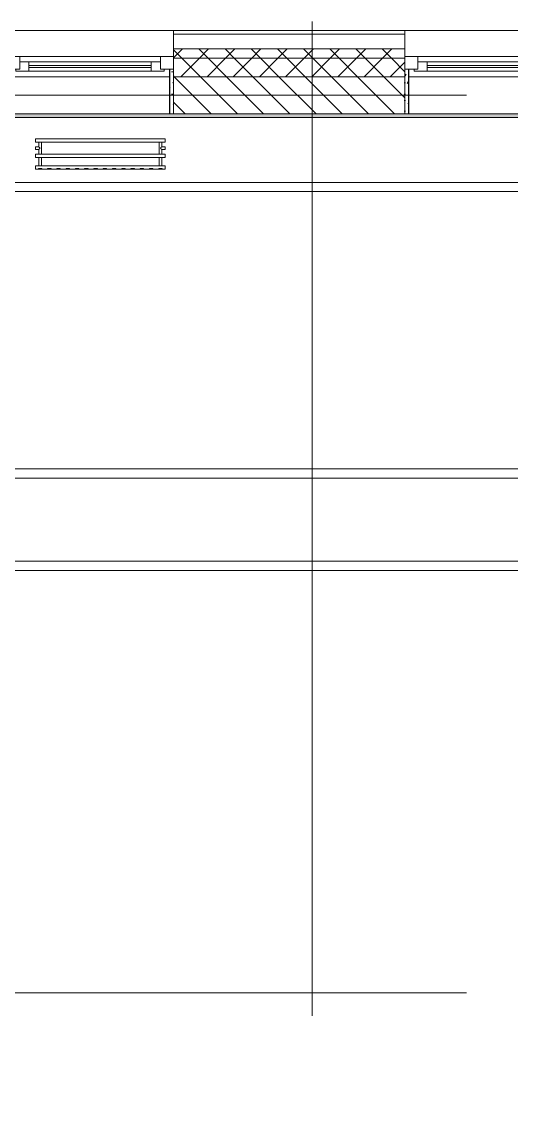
# Model space of a CAD drawing. Header units: millimetres. Extents: x -6228 to 201956, y -8553 to 30426.
# Drawn here: x 152042 to 154687, y 21568 to 27398 of the extents above; entities that cross this region are included whole.
import ezdxf

# ---------------------------------------------------------------- set-up
doc = ezdxf.new("R2010")
doc.units = ezdxf.units.MM
doc.linetypes.add('Осевая', pattern=[15875, 3175, -2381.25, 7937.5, -2381.25])
doc.layers.add('A-FLOR-3', color=7, linetype='Continuous', lineweight=9, true_color=0xaaaaaa)
doc.layers.add('I-WALL-7', color=9, linetype='Continuous', lineweight=9, true_color=0x808080)
for name, color, linetype, lineweight in [('A-GLAZ-2', 7, 'Continuous', 9), ('A-WALL-1', 7, 'Continuous', 9), ('A-WALL-4', 7, 'Continuous', 13), ('I-WALL-5', 7, 'Continuous', 9), ('M-EQPM-1', 7, 'Continuous', 9), ('Оси', 7, 'Continuous', 9), ('Оси-2', 7, 'Осевая', 9)]:
    doc.layers.add(name, color=color, linetype=linetype, lineweight=lineweight)
pattern_1 = [(45, (96951.9, 0), (-70.71068, 70.71068), []), (135, (96951.9, 0), (-70.71068, -70.71068), [])]
pattern_2 = [(0, (96951.896, 0), (121.92, 30.48), [10.058, -81.382, 10.058, -81.382, -487.68]), (0, (96951.896, 0), (121.92, 30.48), [-182.88, 10.058, -172.822, 10.058, -81.382, -213.36]), (0, (96951.896, 0), (121.92, 30.48), [-457.2, 10.058, -50.902, 10.058, -142.342]), (120, (96997.616, 15.24), (-87.356454, 90.345817), [10.058, -81.382, 10.058, -81.382, -487.68]), (120, (96997.616, 15.24), (-87.356454, 90.345817), [-182.88, 10.058, -172.822, 10.058, -81.382, -213.36]), (120, (96997.616, 15.24), (-87.356454, 90.345817), [-457.2, 10.058, -50.902, 10.058, -142.342]), (240, (97012.856, 76.2), (-34.563546, -120.825817), [10.058, -81.382, 10.058, -81.382, -487.68]), (240, (97012.856, 76.2), (-34.563546, -120.825817), [-182.88, 10.058, -172.822, 10.058, -81.382, -213.36]), (240, (97012.856, 76.2), (-34.563546, -120.825817), [-457.2, 10.058, -50.902, 10.058, -142.342])]

# ---------------------------------------------------------------- blocks, each defined once
blk = doc.blocks.new('120_Окно_СКБ_2Ст - 120_Окно_СКБ_2Ст 2700х2500 _мал створка справа_ 2-23206922-План зашивки приборов отопления в осях 1 этажа 12-23')
at = {"layer": 'A-GLAZ-2'}
for p, q in [((-1350, -75), (-1350, -5)), ((-1350, -5), (-1280, -5)), ((1350, -5), (-1350, -5)), ((-1280, -5), (-1280, -75)), ((450, -35), (-1280, -35)), ((-1280, -35), (-1280, -75)), ((-1230, -85), (-1230, -35)), ((-1230, -55), (400, -55)), ((400, -85), (400, -35)), ((450, -75), (450, -5)), ((450, -5), (520, -5)), ((450, -75), (450, -35)), ((520, -5), (520, -75)), ((1280, -35), (520, -35)), ((520, -35), (520, -75)), ((570, -85), (570, -35)), ((570, -55), (1230, -55)), ((1230, -85), (1230, -35)), ((1280, -75), (1280, -5)), ((1280, -5), (1350, -5)), ((1280, -75), (1280, -35)), ((1350, -5), (1350, -75)), ((-1280, -75), (-1350, -75)), ((-1330, -75), (-1300, -75)), ((-1280, -75), (-1300, -75)), ((-1300, -75), (-1300, -85)), ((-1300, -85), (470, -85)), ((470, -85), (-1300, -85)), ((400, -65), (-1230, -65)), ((520, -75), (450, -75)), ((470, -75), (450, -75)), ((470, -75), (500, -75)), ((470, -85), (470, -75)), ((520, -75), (500, -75)), ((500, -75), (500, -85)), ((500, -85), (1300, -85)), ((1300, -85), (500, -85)), ((1230, -65), (570, -65)), ((1350, -75), (1280, -75)), ((1300, -75), (1280, -75)), ((1300, -75), (1330, -75)), ((1300, -85), (1300, -75))]:
    blk.add_line(p, q, dxfattribs=at)
blk = doc.blocks.new('120_Окно_СКБ_1Ст - 120_Окно_СКБ_1Ст 900х2500_h_-19906774-План зашивки приборов отопления в осях 1 этажа 12-23')
at = {"layer": 'A-GLAZ-2'}
for p, q in [((-450, -75), (-450, -5)), ((-450, -5), (-380, -5)), ((450, -5), (-450, -5)), ((-380, -5), (-380, -75)), ((380, -35), (-380, -35)), ((-380, -35), (-380, -75)), ((-330, -85), (-330, -35)), ((-330, -55), (330, -55)), ((330, -85), (330, -35)), ((380, -75), (380, -5)), ((380, -5), (450, -5)), ((380, -75), (380, -35)), ((450, -5), (450, -75)), ((-380, -75), (-450, -75)), ((-430, -75), (-400, -75)), ((-380, -75), (-400, -75)), ((-400, -75), (-400, -85)), ((-400, -85), (400, -85)), ((400, -85), (-400, -85)), ((330, -65), (-330, -65)), ((450, -75), (380, -75)), ((400, -75), (380, -75)), ((400, -75), (430, -75)), ((400, -85), (400, -75))]:
    blk.add_line(p, q, dxfattribs=at)
blk = doc.blocks.new('radiator_prado_classic_z_tip_30_po exemplyaru - Classic Z Тип 30-500-30677900-План зашивки приборов отопления в осях 1 этажа 12-23')
at = {"layer": 'M-EQPM-1'}
for p, q in [((0, 228), (0, 210)), ((700, 228), (0, 228)), ((0, 210), (0, 228)), ((0, 228), (12.5, 228)), ((0, 210), (700, 210)), ((17.5, 210), (0, 210)), ((12.5, 228), (37.5, 228)), ((37.5, 228), (12.5, 228)), ((12.5, 228), (37.5, 228)), ((12.5, 228), (17.5, 223)), ((12.5, 228), (17.5, 223)), ((32.5, 223), (17.5, 223)), ((17.5, 223), (32.5, 223)), ((17.5, 210), (17.5, 164)), ((17.5, 210), (17.5, 164)), ((26.9, 210), (17.5, 210)), ((17.5, 210), (32.5, 210)), ((32.5, 210), (17.5, 210)), ((17.5, 210), (17.8, 210)), ((17.8, 210), (18.5, 210)), ((18.5, 210), (19.7, 210)), ((31.5, 210), (18.5, 210)), ((19.7, 210), (21.3, 210)), ((21.3, 210), (23.1, 210)), ((23.1, 210), (25, 210)), ((25, 210), (26.9, 210)), ((28.7, 210), (26.9, 210)), ((26.9, 210), (28.7, 210)), ((32.2, 210), (28.7, 210)), ((28.7, 210), (30.3, 210)), ((30.3, 210), (31.5, 210)), ((31.5, 210), (32.2, 210)), ((32.5, 210), (32.2, 210)), ((32.2, 210), (32.5, 210)), ((32.5, 223), (37.5, 228)), ((37.5, 228), (32.5, 223)), ((32.5, 164), (32.5, 210)), ((32.5, 164), (32.5, 210)), ((667.5, 210), (32.5, 210)), ((37.5, 228), (62.5, 228)), ((62.5, 228), (87.5, 228)), ((87.5, 228), (62.5, 228)), ((62.5, 228), (87.5, 228)), ((62.5, 228), (67.5, 223)), ((62.5, 228), (67.5, 223)), ((82.5, 223), (67.5, 223)), ((67.5, 223), (82.5, 223)), ((82.5, 223), (87.5, 228)), ((87.5, 228), (82.5, 223)), ((87.5, 228), (112.5, 228)), ((112.5, 228), (137.5, 228)), ((137.5, 228), (112.5, 228)), ((112.5, 228), (137.5, 228)), ((112.5, 228), (117.5, 223)), ((112.5, 228), (117.5, 223)), ((132.5, 223), (117.5, 223)), ((117.5, 223), (132.5, 223)), ((132.5, 223), (137.5, 228)), ((137.5, 228), (132.5, 223)), ((137.5, 228), (162.5, 228)), ((162.5, 228), (187.5, 228)), ((187.5, 228), (162.5, 228)), ((162.5, 228), (187.5, 228)), ((162.5, 228), (167.5, 223)), ((162.5, 228), (167.5, 223)), ((182.5, 223), (167.5, 223)), ((167.5, 223), (182.5, 223)), ((182.5, 223), (187.5, 228)), ((187.5, 228), (182.5, 223)), ((187.5, 228), (212.5, 228)), ((212.5, 228), (237.5, 228)), ((237.5, 228), (212.5, 228)), ((212.5, 228), (237.5, 228)), ((212.5, 228), (217.5, 223)), ((212.5, 228), (217.5, 223)), ((232.5, 223), (217.5, 223)), ((217.5, 223), (232.5, 223)), ((232.5, 223), (237.5, 228)), ((237.5, 228), (232.5, 223)), ((237.5, 228), (262.5, 228)), ((262.5, 228), (287.5, 228)), ((287.5, 228), (262.5, 228)), ((262.5, 228), (287.5, 228)), ((262.5, 228), (267.5, 223)), ((262.5, 228), (267.5, 223)), ((282.5, 223), (267.5, 223)), ((267.5, 223), (282.5, 223)), ((282.5, 223), (287.5, 228)), ((287.5, 228), (282.5, 223)), ((287.5, 228), (312.5, 228)), ((312.5, 228), (337.5, 228)), ((337.5, 228), (312.5, 228)), ((312.5, 228), (337.5, 228)), ((312.5, 228), (317.5, 223)), ((312.5, 228), (317.5, 223)), ((332.5, 223), (317.5, 223)), ((317.5, 223), (332.5, 223)), ((332.5, 223), (337.5, 228)), ((337.5, 228), (332.5, 223)), ((337.5, 228), (362.5, 228)), ((362.5, 228), (387.5, 228)), ((387.5, 228), (362.5, 228)), ((362.5, 228), (387.5, 228)), ((362.5, 228), (367.5, 223)), ((362.5, 228), (367.5, 223)), ((382.5, 223), (367.5, 223)), ((367.5, 223), (382.5, 223)), ((382.5, 223), (387.5, 228)), ((387.5, 228), (382.5, 223)), ((387.5, 228), (412.5, 228)), ((412.5, 228), (437.5, 228)), ((437.5, 228), (412.5, 228)), ((412.5, 228), (437.5, 228)), ((412.5, 228), (417.5, 223)), ((412.5, 228), (417.5, 223)), ((432.5, 223), (417.5, 223)), ((417.5, 223), (432.5, 223)), ((432.5, 223), (437.5, 228)), ((437.5, 228), (432.5, 223)), ((437.5, 228), (462.5, 228)), ((462.5, 228), (487.5, 228)), ((487.5, 228), (462.5, 228)), ((462.5, 228), (487.5, 228)), ((462.5, 228), (467.5, 223)), ((462.5, 228), (467.5, 223)), ((482.5, 223), (467.5, 223)), ((467.5, 223), (482.5, 223)), ((482.5, 223), (487.5, 228)), ((487.5, 228), (482.5, 223)), ((487.5, 228), (512.5, 228)), ((512.5, 228), (537.5, 228)), ((537.5, 228), (512.5, 228)), ((512.5, 228), (537.5, 228)), ((512.5, 228), (517.5, 223)), ((512.5, 228), (517.5, 223)), ((532.5, 223), (517.5, 223)), ((517.5, 223), (532.5, 223)), ((532.5, 223), (537.5, 228)), ((537.5, 228), (532.5, 223)), ((537.5, 228), (562.5, 228)), ((562.5, 228), (587.5, 228)), ((587.5, 228), (562.5, 228)), ((562.5, 228), (587.5, 228)), ((562.5, 228), (567.5, 223)), ((562.5, 228), (567.5, 223)), ((582.5, 223), (567.5, 223)), ((567.5, 223), (582.5, 223)), ((582.5, 223), (587.5, 228)), ((587.5, 228), (582.5, 223)), ((587.5, 228), (612.5, 228)), ((612.5, 228), (637.5, 228)), ((637.5, 228), (612.5, 228)), ((612.5, 228), (637.5, 228)), ((612.5, 228), (617.5, 223)), ((617.5, 223), (612.5, 228)), ((632.5, 223), (617.5, 223)), ((617.5, 223), (632.5, 223)), ((632.5, 223), (637.5, 228)), ((637.5, 228), (632.5, 223)), ((637.5, 228), (662.5, 228)), ((662.5, 228), (687.5, 228)), ((687.5, 228), (662.5, 228)), ((662.5, 228), (687.5, 228)), ((662.5, 228), (667.5, 223)), ((662.5, 228), (667.5, 223)), ((682.5, 223), (667.5, 223)), ((667.5, 223), (682.5, 223)), ((667.5, 210), (667.5, 164)), ((667.5, 210), (667.5, 164)), ((682.5, 210), (667.5, 210)), ((667.5, 210), (668.5, 210)), ((668.5, 210), (667.5, 210)), ((667.5, 210), (682.5, 210)), ((668.5, 210), (675, 210)), ((682.5, 210), (668.5, 210)), ((681.5, 210), (668.5, 210)), ((675, 210), (682.5, 210)), ((682.5, 223), (687.5, 228)), ((687.5, 228), (682.5, 223)), ((682.5, 164), (682.5, 210)), ((682.5, 164), (682.5, 210)), ((700, 210), (682.5, 210)), ((687.5, 228), (700, 228)), ((700, 210), (700, 228)), ((700, 228), (700, 210)), ((700, 164), (0, 164)), ((0, 164), (0, 146)), ((0, 146), (0, 164)), ((0, 164), (17.5, 164)), ((0, 146), (700, 146)), ((17.5, 146), (0, 146)), ((17.5, 121.5), (0, 121.5)), ((17.5, 121.5), (0, 121.5)), ((0, 121.5), (0, 121.2)), ((0, 106.5), (0, 121.5)), ((0, 121.2), (0, 120.5)), ((0, 121.2), (0, 120.5)), ((0, 120.5), (0, 121.2)), ((0, 121.2), (0, 121.2)), ((0, 120.5), (0, 119.3)), ((0, 120.5), (0, 119.3)), ((0, 119.3), (0, 120.5)), ((0, 119.3), (0, 117.7)), ((0, 119.3), (0, 117.7)), ((0, 117.7), (0, 119.3)), ((0, 117.7), (0, 115.9)), ((0, 115.9), (0, 117.7)), ((0, 117.7), (0, 115.9)), ((32.5, 164), (17.5, 164)), ((17.5, 164), (32.5, 164)), ((32.5, 164), (17.5, 164)), ((17.5, 164), (30.3, 164)), ((17.5, 146), (17.5, 121.5)), ((17.5, 146), (17.5, 121.5)), ((17.5, 146), (26.9, 146)), ((32.5, 146), (17.5, 146)), ((17.5, 146), (32.5, 146)), ((19.7, 146), (17.5, 146)), ((18.5, 164), (31.5, 164)), ((31.5, 146), (18.5, 146)), ((32.5, 146), (19.7, 146)), ((26.9, 146), (32.5, 146)), ((30.3, 164), (31.5, 164)), ((31.5, 164), (32.2, 164)), ((32.2, 164), (32.5, 164)), ((32.5, 164), (667.5, 164)), ((32.5, 82), (32.5, 146)), ((32.5, 82), (32.5, 146)), ((667.5, 146), (32.5, 146)), ((682.5, 164), (667.5, 164)), ((667.5, 164), (682.5, 164)), ((669.7, 164), (667.5, 164)), ((667.5, 164), (682.5, 164)), ((667.5, 146), (667.5, 82)), ((667.5, 146), (667.5, 82)), ((667.5, 146), (682.5, 146)), ((682.5, 146), (667.5, 146)), ((667.5, 146), (682.5, 146)), ((682.5, 146), (667.5, 146)), ((668.5, 164), (681.5, 164)), ((681.5, 146), (668.5, 146)), ((681.5, 164), (669.7, 164)), ((682.5, 164), (681.5, 164)), ((682.5, 164), (700, 164)), ((682.5, 121.5), (682.5, 146)), ((682.5, 121.5), (682.5, 146)), ((700, 146), (682.5, 146)), ((700, 121.5), (682.5, 121.5)), ((700, 121.5), (682.5, 121.5)), ((700, 146), (700, 164)), ((700, 164), (700, 146)), ((700, 121.5), (700, 106.5)), ((700, 121.2), (700, 121.5)), ((700, 121.5), (700, 121.2)), ((700, 121.2), (700, 121.5)), ((700, 106.8), (700, 121.2)), ((700, 121.2), (700, 106.8)), ((700, 106.8), (700, 121.2)), ((0, 115.9), (0, 114)), ((0, 115.9), (0, 114)), ((0, 114), (0, 115.9)), ((0, 114), (0, 112.1)), ((0, 114), (0, 112.1)), ((0, 112.1), (0, 114)), ((0, 112.1), (0, 110.2)), ((0, 112.1), (0, 110.2)), ((0, 110.2), (0, 112.1)), ((0, 110.2), (0, 108.7)), ((0, 110.2), (0, 108.7)), ((0, 108.7), (0, 110.2)), ((0, 108.7), (0, 107.5)), ((0, 108.7), (0, 106.8)), ((0, 106.8), (0, 108.7)), ((0, 107.5), (0, 106.8)), ((0, 106.8), (0, 106.5)), ((0, 106.8), (0, 106.8)), ((0, 106.5), (17.5, 106.5)), ((0, 106.5), (17.5, 106.5)), ((700, 82), (0, 82)), ((0, 82), (0, 64)), ((0, 64), (0, 82)), ((0, 82), (17.5, 82)), ((700, 64), (0, 64)), ((0, 64), (700, 64)), ((17.5, 106.5), (17.5, 82)), ((17.5, 106.5), (17.5, 82)), ((23.1, 82), (17.5, 82)), ((17.5, 82), (32.5, 82)), ((32.5, 82), (17.5, 82)), ((17.5, 82), (30.3, 82)), ((18.5, 82), (31.5, 82)), ((32.5, 82), (23.1, 82)), ((30.3, 82), (32.5, 82)), ((32.5, 82), (667.5, 82)), ((682.5, 82), (667.5, 82)), ((667.5, 82), (682.5, 82)), ((682.5, 82), (667.5, 82)), ((667.5, 82), (682.5, 82)), ((668.5, 82), (681.5, 82)), ((682.5, 82), (682.5, 106.5)), ((682.5, 106.5), (700, 106.5)), ((682.5, 82), (682.5, 106.5)), ((682.5, 106.5), (700, 106.5)), ((682.5, 82), (700, 82)), ((700, 106.5), (700, 106.8)), ((700, 106.8), (700, 106.5)), ((700, 106.5), (700, 106.8)), ((700, 64), (700, 82)), ((700, 82), (700, 64))]:
    blk.add_line(p, q, dxfattribs=at)
for points, knots in [([(17.8, 121.2), (17.7, 121.3), (17.7, 121.3), (17.5, 121.5), (17.5, 121.5), (17.5, 121.5)], [0.8571429, 0.8571429, 0.8571429, 0.8571429, 0.8928571, 0.9285714, 1, 1, 1, 1]), ([(17.5, 121.5), (17.5, 121.5), (17.5, 121.5), (17.7, 121.3), (17.7, 121.3), (17.8, 121.2)], [0, 0, 0, 0, 0.0714286, 0.1071429, 0.1428571, 0.1428571, 0.1428571, 0.1428571]), ([(17.5, 121.5), (17.5, 121.5), (17.5, 121.5), (17.7, 121.3), (17.7, 121.3), (17.8, 121.2)], [0, 0, 0, 0, 0.0714286, 0.1071429, 0.1428571, 0.1428571, 0.1428571, 0.1428571]), ([(25, 114), (24.5, 114.5), (23.6, 115.4), (22.4, 116.6), (21.6, 117.4), (21.1, 117.9), (20.8, 118.2), (20.5, 118.5), (20.2, 118.8), (19.8, 119.1), (19.6, 119.4), (19.3, 119.7), (19, 120), (18.7, 120.3), (18.5, 120.5), (18.3, 120.7), (18.1, 120.9), (17.9, 121.1), (17.8, 121.2), (17.7, 121.3), (17.5, 121.5), (17.5, 121.5), (17.5, 121.5)], [0, 0, 0, 0, 0.142857, 0.285714, 0.357143, 0.392857, 0.428571, 0.464286, 0.5, 0.535714, 0.571429, 0.607143, 0.642857, 0.678571, 0.714286, 0.75, 0.785714, 0.821429, 0.857143, 0.892857, 0.928571, 1, 1, 1, 1]), ([(17.8, 121.2), (17.8, 121.2), (17.9, 121.1), (18.1, 120.9), (18.3, 120.7), (18.5, 120.5), (18.7, 120.3), (19, 120), (19.3, 119.7), (19.6, 119.4), (19.8, 119.1), (20.3, 118.7), (20.7, 118.3), (21.1, 117.9), (21.6, 117.4), (22.4, 116.6), (23.1, 115.9), (23.6, 115.4)], [0.1428571, 0.1428571, 0.1428571, 0.1428571, 0.1785714, 0.2142857, 0.25, 0.2857143, 0.3214286, 0.3571429, 0.3928571, 0.4285714, 0.4642857, 0.5, 0.5714286, 0.6071429, 0.6428571, 0.7142857, 0.8571429, 0.8571429, 0.8571429, 0.8571429]), ([(19.6, 119.4), (19.7, 119.3), (19.9, 119.2), (20.3, 118.7), (20.6, 118.4), (20.8, 118.2)], [0.4285714, 0.4285714, 0.4285714, 0.4285714, 0.4642857, 0.5, 0.5714286, 0.5714286, 0.5714286, 0.5714286]), ([(22.1, 116.9), (21.9, 117.1), (21.6, 117.4), (21.1, 117.9), (20.9, 118.1), (20.8, 118.2)], [0.2857143, 0.2857143, 0.2857143, 0.2857143, 0.3571429, 0.3928571, 0.4285714, 0.4285714, 0.4285714, 0.4285714]), ([(20.8, 118.2), (20.9, 118.1), (21.1, 117.9), (21.6, 117.4), (21.9, 117.1), (22.1, 116.9)], [0.5714286, 0.5714286, 0.5714286, 0.5714286, 0.6071429, 0.6428571, 0.7142857, 0.7142857, 0.7142857, 0.7142857]), ([(675, 114), (675.5, 114.5), (676.4, 115.4), (677.6, 116.6), (678.4, 117.4), (678.9, 117.9), (679.2, 118.2), (679.5, 118.5), (679.8, 118.8), (680.1, 119.2), (680.4, 119.4), (680.7, 119.7), (681, 120), (681.3, 120.3), (681.5, 120.5), (681.7, 120.7), (681.9, 120.9), (682.1, 121.1), (682.2, 121.2), (682.3, 121.3), (682.5, 121.5), (682.5, 121.5), (682.5, 121.5)], [0, 0, 0, 0, 0.142857, 0.285714, 0.357143, 0.392857, 0.428571, 0.464286, 0.5, 0.535714, 0.571429, 0.607143, 0.642857, 0.678571, 0.714286, 0.75, 0.785714, 0.821429, 0.857143, 0.892857, 0.928571, 1, 1, 1, 1]), ([(682.2, 121.2), (682.2, 121.2), (682.1, 121.1), (681.9, 120.9), (681.7, 120.7), (681.5, 120.5), (681.3, 120.3), (681, 120), (680.7, 119.7), (680.4, 119.4), (680.1, 119.2), (679.7, 118.7), (679.3, 118.3), (678.9, 117.9), (678.4, 117.4), (677.6, 116.6), (676.9, 115.9), (676.4, 115.4)], [0.1428571, 0.1428571, 0.1428571, 0.1428571, 0.1785714, 0.2142857, 0.25, 0.2857143, 0.3214286, 0.3571429, 0.3928571, 0.4285714, 0.4642857, 0.5, 0.5714286, 0.6071429, 0.6428571, 0.7142857, 0.8571429, 0.8571429, 0.8571429, 0.8571429]), ([(682.2, 121.2), (682.2, 121.2), (682.1, 121.1), (681.9, 120.9), (681.7, 120.7), (681.5, 120.5), (681.3, 120.3), (681, 120), (680.7, 119.7), (680.4, 119.4), (680.1, 119.2), (679.7, 118.7), (679.3, 118.3), (678.9, 117.9), (678.4, 117.4), (677.6, 116.6), (676.9, 115.9), (676.4, 115.4)], [0.1428571, 0.1428571, 0.1428571, 0.1428571, 0.1785714, 0.2142857, 0.25, 0.2857143, 0.3214286, 0.3571429, 0.3928571, 0.4285714, 0.4642857, 0.5, 0.5714286, 0.6071429, 0.6428571, 0.7142857, 0.8571429, 0.8571429, 0.8571429, 0.8571429]), ([(676.4, 115.4), (676.9, 115.9), (677.6, 116.6), (678.4, 117.4), (678.9, 117.9), (679.2, 118.2), (679.5, 118.5), (679.8, 118.8), (680.1, 119.2), (680.4, 119.4), (680.7, 119.7), (681, 120), (681.3, 120.3), (681.5, 120.5), (681.7, 120.7), (681.9, 120.9), (682.1, 121.1), (682.2, 121.2), (682.2, 121.2)], [0.1428571, 0.1428571, 0.1428571, 0.1428571, 0.2857143, 0.3571429, 0.3928571, 0.4285714, 0.4642857, 0.5, 0.5357143, 0.5714286, 0.6071429, 0.6428571, 0.6785714, 0.7142857, 0.75, 0.7857143, 0.8214286, 0.8571429, 0.8571429, 0.8571429, 0.8571429]), ([(682.5, 121.5), (682.5, 121.5), (682.5, 121.5), (682.3, 121.3), (682.3, 121.3), (682.2, 121.2)], [0, 0, 0, 0, 0.0714286, 0.1071429, 0.1428571, 0.1428571, 0.1428571, 0.1428571]), ([(682.5, 121.5), (682.5, 121.5), (682.5, 121.5), (682.3, 121.3), (682.3, 121.3), (682.2, 121.2)], [0, 0, 0, 0, 0.0714286, 0.1071429, 0.1428571, 0.1428571, 0.1428571, 0.1428571]), ([(682.2, 121.2), (682.3, 121.3), (682.3, 121.3), (682.5, 121.5), (682.5, 121.5), (682.5, 121.5)], [0.8571429, 0.8571429, 0.8571429, 0.8571429, 0.8928571, 0.9285714, 1, 1, 1, 1]), ([(17.5, 106.5), (17.5, 106.5), (17.5, 106.5), (17.7, 106.7), (17.8, 106.8), (17.9, 106.9), (18.1, 107.1), (18.3, 107.3), (18.5, 107.5), (18.7, 107.7), (19, 108), (19.3, 108.3), (19.6, 108.6), (19.8, 108.9), (20.3, 109.3), (20.7, 109.7), (21.1, 110.1), (21.6, 110.6), (22.4, 111.4), (23.6, 112.6), (24.5, 113.5), (25, 114)], [0, 0, 0, 0, 0.071429, 0.107143, 0.142857, 0.178571, 0.214286, 0.25, 0.285714, 0.321429, 0.357143, 0.392857, 0.428571, 0.464286, 0.5, 0.571429, 0.607143, 0.642857, 0.714286, 0.857143, 1, 1, 1, 1]), ([(17.5, 106.5), (17.5, 106.5), (17.5, 106.5), (17.7, 106.7), (17.7, 106.7), (17.8, 106.8)], [0, 0, 0, 0, 0.0714286, 0.1071429, 0.1428571, 0.1428571, 0.1428571, 0.1428571]), ([(17.8, 106.8), (17.7, 106.7), (17.7, 106.7), (17.5, 106.5), (17.5, 106.5), (17.5, 106.5)], [0.8571429, 0.8571429, 0.8571429, 0.8571429, 0.8928571, 0.9285714, 1, 1, 1, 1]), ([(17.8, 106.8), (17.7, 106.7), (17.7, 106.7), (17.5, 106.5), (17.5, 106.5), (17.5, 106.5)], [0.8571429, 0.8571429, 0.8571429, 0.8571429, 0.8928571, 0.9285714, 1, 1, 1, 1]), ([(22.1, 111.1), (21.9, 110.9), (21.6, 110.6), (21.1, 110.1), (20.8, 109.8), (20.5, 109.5), (20.2, 109.2), (19.8, 108.9), (19.6, 108.6), (19.3, 108.3), (19, 108), (18.7, 107.7), (18.5, 107.5), (18.3, 107.3), (18.1, 107.1), (17.9, 106.9), (17.8, 106.8), (17.8, 106.8)], [0.2857143, 0.2857143, 0.2857143, 0.2857143, 0.3571429, 0.3928571, 0.4285714, 0.4642857, 0.5, 0.5357143, 0.5714286, 0.6071429, 0.6428571, 0.6785714, 0.7142857, 0.75, 0.7857143, 0.8214286, 0.8571429, 0.8571429, 0.8571429, 0.8571429]), ([(17.8, 106.8), (17.8, 106.8), (17.9, 106.9), (18.1, 107.1), (18.3, 107.3), (18.5, 107.5), (18.7, 107.7), (19, 108), (19.3, 108.3), (19.6, 108.6), (19.9, 108.8), (20.3, 109.3), (20.6, 109.6), (20.8, 109.8)], [0.1428571, 0.1428571, 0.1428571, 0.1428571, 0.1785714, 0.2142857, 0.25, 0.2857143, 0.3214286, 0.3571429, 0.3928571, 0.4285714, 0.4642857, 0.5, 0.5714286, 0.5714286, 0.5714286, 0.5714286]), ([(20.8, 109.8), (20.9, 109.9), (21.1, 110.1), (21.6, 110.6), (21.9, 110.9), (22.1, 111.1)], [0.5714286, 0.5714286, 0.5714286, 0.5714286, 0.6071429, 0.6428571, 0.7142857, 0.7142857, 0.7142857, 0.7142857]), ([(22.1, 111.1), (21.9, 110.9), (21.6, 110.6), (21.1, 110.1), (20.9, 109.9), (20.8, 109.8)], [0.2857143, 0.2857143, 0.2857143, 0.2857143, 0.3571429, 0.3928571, 0.4285714, 0.4285714, 0.4285714, 0.4285714]), ([(682.5, 106.5), (682.5, 106.5), (682.5, 106.5), (682.3, 106.7), (682.2, 106.8), (682.1, 106.9), (681.9, 107.1), (681.7, 107.3), (681.5, 107.5), (681.3, 107.7), (681, 108), (680.7, 108.3), (680.4, 108.6), (680.1, 108.8), (679.7, 109.3), (679.3, 109.7), (678.9, 110.1), (678.4, 110.6), (677.6, 111.4), (676.4, 112.6), (675.5, 113.5), (675, 114)], [0, 0, 0, 0, 0.071429, 0.107143, 0.142857, 0.178571, 0.214286, 0.25, 0.285714, 0.321429, 0.357143, 0.392857, 0.428571, 0.464286, 0.5, 0.571429, 0.607143, 0.642857, 0.714286, 0.857143, 1, 1, 1, 1]), ([(677.9, 111.1), (678.1, 110.9), (678.4, 110.6), (678.9, 110.1), (679.2, 109.8), (679.5, 109.5), (679.8, 109.2), (680.1, 108.8), (680.4, 108.6), (680.7, 108.3), (681, 108), (681.3, 107.7), (681.5, 107.5), (681.7, 107.3), (681.9, 107.1), (682.1, 106.9), (682.2, 106.8), (682.2, 106.8)], [0.2857143, 0.2857143, 0.2857143, 0.2857143, 0.3571429, 0.3928571, 0.4285714, 0.4642857, 0.5, 0.5357143, 0.5714286, 0.6071429, 0.6428571, 0.6785714, 0.7142857, 0.75, 0.7857143, 0.8214286, 0.8571429, 0.8571429, 0.8571429, 0.8571429]), ([(677.9, 111.1), (678.1, 110.9), (678.4, 110.6), (678.9, 110.1), (679.2, 109.8), (679.5, 109.5), (679.8, 109.2), (680.1, 108.8), (680.4, 108.6), (680.7, 108.3), (681, 108), (681.3, 107.7), (681.5, 107.5), (681.7, 107.3), (681.9, 107.1), (682.1, 106.9), (682.2, 106.8), (682.2, 106.8)], [0.2857143, 0.2857143, 0.2857143, 0.2857143, 0.3571429, 0.3928571, 0.4285714, 0.4642857, 0.5, 0.5357143, 0.5714286, 0.6071429, 0.6428571, 0.6785714, 0.7142857, 0.75, 0.7857143, 0.8214286, 0.8571429, 0.8571429, 0.8571429, 0.8571429]), ([(682.2, 106.8), (682.2, 106.8), (682.1, 106.9), (681.9, 107.1), (681.7, 107.3), (681.5, 107.5), (681.3, 107.7), (681, 108), (680.7, 108.3), (680.4, 108.6), (680.1, 108.8), (679.7, 109.3), (679.3, 109.7), (678.9, 110.1), (678.4, 110.6), (678.1, 110.9), (677.9, 111.1)], [0.1428571, 0.1428571, 0.1428571, 0.1428571, 0.1785714, 0.2142857, 0.25, 0.2857143, 0.3214286, 0.3571429, 0.3928571, 0.4285714, 0.4642857, 0.5, 0.5714286, 0.6071429, 0.6428571, 0.7142857, 0.7142857, 0.7142857, 0.7142857]), ([(682.2, 106.8), (682.3, 106.7), (682.3, 106.7), (682.5, 106.5), (682.5, 106.5), (682.5, 106.5)], [0.8571429, 0.8571429, 0.8571429, 0.8571429, 0.8928571, 0.9285714, 1, 1, 1, 1]), ([(682.2, 106.8), (682.3, 106.7), (682.3, 106.7), (682.5, 106.5), (682.5, 106.5), (682.5, 106.5)], [0.8571429, 0.8571429, 0.8571429, 0.8571429, 0.8928571, 0.9285714, 1, 1, 1, 1]), ([(682.5, 106.5), (682.5, 106.5), (682.5, 106.5), (682.3, 106.7), (682.3, 106.7), (682.2, 106.8)], [0, 0, 0, 0, 0.0714286, 0.1071429, 0.1428571, 0.1428571, 0.1428571, 0.1428571])]:
    blk.add_open_spline(points, degree=3, knots=knots, dxfattribs=at)
for points in [[(20.8, 118.2), (20.7, 118.3), (20.5, 118.5), (20.2, 118.8), (19.9, 119.2), (19.6, 119.4), (19.3, 119.7), (19, 120), (18.7, 120.3), (18.5, 120.5), (18.3, 120.7), (18.1, 120.9), (17.9, 121.1), (17.8, 121.2), (17.8, 121.2)], [(17.8, 121.2), (17.8, 121.2), (17.9, 121.1), (18.1, 120.9), (18.3, 120.7), (18.5, 120.5), (18.7, 120.3), (19, 120), (19.3, 119.7), (19.5, 119.5), (19.6, 119.4)], [(23.6, 115.4), (23.1, 115.9), (22.6, 116.4), (22.1, 116.9)], [(22.1, 116.9), (22.6, 116.4), (23.1, 115.9), (23.6, 115.4)], [(20.8, 109.8), (20.7, 109.7), (20.5, 109.5), (20.2, 109.2), (19.9, 108.8), (19.6, 108.6), (19.3, 108.3), (19, 108), (18.7, 107.7), (18.5, 107.5), (18.3, 107.3), (18.1, 107.1), (17.9, 106.9), (17.8, 106.8), (17.8, 106.8)], [(22.1, 111.1), (22.6, 111.6), (23.1, 112.1), (23.6, 112.6)], [(23.6, 112.6), (23.1, 112.1), (22.6, 111.6), (22.1, 111.1)], [(23.6, 112.6), (23.1, 112.1), (22.6, 111.6), (22.1, 111.1)], [(25, 114), (24.5, 114.5), (24, 115), (23.6, 115.4)], [(23.6, 115.4), (24, 115), (24.5, 114.5), (25, 114)], [(23.6, 115.4), (24, 115), (24.5, 114.5), (25, 114)], [(23.6, 112.6), (24, 113), (24.5, 113.5), (25, 114)], [(25, 114), (24.5, 113.5), (24, 113), (23.6, 112.6)], [(25, 114), (24.5, 113.5), (24, 113), (23.6, 112.6)], [(676.4, 115.4), (676, 115), (675.5, 114.5), (675, 114)], [(676.4, 115.4), (676, 115), (675.5, 114.5), (675, 114)], [(675, 114), (675.5, 114.5), (676, 115), (676.4, 115.4)], [(675, 114), (675.5, 113.5), (676.4, 112.6), (677.4, 111.6), (677.9, 111.1)], [(675, 114), (675.5, 113.5), (676.4, 112.6), (677.4, 111.6), (677.9, 111.1)], [(677.9, 111.1), (677.4, 111.6), (676.4, 112.6), (675.5, 113.5), (675, 114)]]:
    blk.add_open_spline(points, degree=3, dxfattribs=at)

msp = doc.modelspace()

# ---------------------------------------------------------------- hatches: boundary and pattern name
at = {"layer": 'A-WALL-1'}
h = msp.add_hatch(dxfattribs=at)
h.set_pattern_fill('FP_161', color=256, style=0, pattern_type=2)
h.set_pattern_definition(pattern_1)
h.paths.add_polyline_path([(181487.6, 27200), (181487.6, 27250), (177301.9, 27250), (177301.9, 27200), (180408.7, 27200)])
h.paths.add_polyline_path([(174801.9, 27200), (174801.9, 27250), (173291.9, 27250), (173291.9, 27200), (174584, 27200)])
h.paths.add_polyline_path([(171191.9, 27200), (171191.9, 27250), (165811.9, 27250), (165811.9, 27200), (170215.5, 27200)])
h.paths.add_polyline_path([(164911.9, 27200), (164911.9, 27250), (163111.9, 27250), (163111.9, 27200), (164390.9, 27200)])
h.paths.add_polyline_path([(161478.5, 27200), (162211.9, 27200), (162211.9, 27250), (161131.9, 27250), (161131.9, 27200)])
h.paths.add_polyline_path([(157707.1, 27200), (157991.9, 27200), (157991.9, 27250), (156811.9, 27250), (156811.9, 27200), (157110.1, 27200)])
h.paths.add_polyline_path([(154111.9, 27200), (154111.9, 27250), (152861.8, 27250), (152861.8, 27200), (153469.6, 27200)])
h.paths.add_polyline_path([(151961.8, 27200), (151961.8, 27250), (150812.1, 27250), (150812.1, 27200), (151285.4, 27200)])
h.paths.add_polyline_path([(147712.1, 27200), (147712.1, 27250), (146612.2, 27250), (146612.2, 27200), (147645, 27200)])
h.paths.add_polyline_path([(145712.2, 27200), (145712.2, 27250), (144458.9, 27250), (144458.9, 27200), (145642.8, 27200)])
h.paths.add_polyline_path([(141358.9, 27200), (141358.9, 27250), (138961.9, 27250), (138961.9, 27200), (141092.2, 27200)])
h = msp.add_hatch(dxfattribs=at)
h.set_pattern_fill('FP_161', color=256, style=0, pattern_type=2)
h.set_pattern_definition(pattern_1)
h.paths.add_polyline_path([(181487.6, 27100), (181487.6, 27200), (177301.9, 27200), (177301.9, 27100), (181151.9, 27100)])
h.paths.add_polyline_path([(174201.9, 27100), (174801.9, 27100), (174801.9, 27200), (173291.9, 27200), (173291.9, 27100), (173855.9, 27100)])
h.paths.add_polyline_path([(170991.9, 27100), (171191.9, 27100), (171191.9, 27200), (165811.9, 27200), (165811.9, 27100), (170491.9, 27100)])
h.paths.add_polyline_path([(163711.9, 27100), (164911.9, 27100), (164911.9, 27200), (163111.9, 27200), (163111.9, 27100), (163662.8, 27100)])
h.paths.add_polyline_path([(162211.9, 27100), (162211.9, 27200), (161131.9, 27200), (161131.9, 27100), (161907.1, 27100)])
h.paths.add_polyline_path([(157707.1, 27100), (157991.9, 27100), (157991.9, 27200), (156811.9, 27200), (156811.9, 27100), (157110.1, 27100)])
h.paths.add_polyline_path([(154111.9, 27100), (154111.9, 27200), (152861.8, 27200), (152861.8, 27100), (153469.6, 27100)])
h.paths.add_polyline_path([(151961.8, 27100), (151961.8, 27200), (150812.1, 27200), (150812.1, 27100), (151285.4, 27100)])
h.paths.add_polyline_path([(146612.2, 27100), (147712.1, 27100), (147712.1, 27200), (146612.2, 27200)])
h.paths.add_polyline_path([(145642.8, 27100), (145712.2, 27100), (145712.2, 27200), (144458.9, 27200), (144458.9, 27100), (145460.7, 27100)])
h.paths.add_polyline_path([(141358.9, 27100), (141358.9, 27200), (139011.9, 27200), (139011.9, 27100), (141092.2, 27100)])
at = {"layer": 'I-WALL-5'}
h = msp.add_hatch(dxfattribs=at)
h.set_pattern_fill('FP_159', color=256, style=0, pattern_type=2)
h.set_pattern_definition([(135, (96951.9, 0), (-70.71068, -70.71068), [])])
h.paths.add_polyline_path([(181021.6, 26900), (181151.9, 26900), (181151.9, 27100), (178101.9, 27100), (178101.9, 26900), (180408.7, 26900)])
h.paths.add_polyline_path([(177301.9, 26900), (177601.9, 26900), (177601.9, 27100), (177301.9, 27100), (177301.9, 26971.5)])
h.paths.add_polyline_path([(174641.9, 26900), (174801.9, 26900), (174801.9, 27100), (174201.9, 27100), (174201.9, 26900), (174621.9, 26900)])
h.paths.add_polyline_path([(173491.9, 26900), (173701.9, 26900), (173701.9, 27100), (173291.9, 27100), (173291.9, 26900), (173309.9, 26900)])
h.paths.add_polyline_path([(171125.6, 26900), (171191.9, 26900), (171191.9, 27100), (170991.9, 27100), (170991.9, 26900)])
h.paths.add_polyline_path([(170397.6, 26900), (170491.9, 26900), (170491.9, 27100), (167761.9, 27100), (167761.9, 26900), (170215.5, 26900)])
h.paths.add_polyline_path([(166939.2, 26900), (167261.9, 26900), (167261.9, 27100), (165811.9, 27100), (165811.9, 26900), (166575.1, 26900)])
h.paths.add_polyline_path([(164026.8, 26900), (164911.9, 26900), (164911.9, 27100), (163711.9, 27100), (163711.9, 26900), (163740.9, 26900)])
h.paths.add_polyline_path([(161478.5, 26900), (162211.9, 26900), (162211.9, 27100), (161111.9, 27100), (161111.9, 26900), (161416.7, 26900)])
h.paths.add_polyline_path([(157732.9, 26900), (158011.9, 26900), (158011.9, 27100), (156811.9, 27100), (156811.9, 26900), (157731.9, 26900)])
h.paths.add_polyline_path([(153833.7, 26900), (154111.9, 26900), (154111.9, 27100), (152861.8, 27100), (152861.8, 26900), (153651.7, 26900)])
h.paths.add_polyline_path([(151649.4, 26900), (151961.8, 26900), (151961.8, 27100), (150812.1, 27100), (150812.1, 26900), (151285.4, 26900)])
h.paths.add_polyline_path([(147712.1, 26900), (147712.1, 27100), (147316.7, 27100), (147316.7, 26900), (147645, 26900)])
at = {"layer": 'I-WALL-7'}
h = msp.add_hatch(dxfattribs=at)
h.set_pattern_fill('FP_186', color=256, style=0, pattern_type=2)
h.set_pattern_definition(pattern_2)
h.paths.add_polyline_path([(152861.8, 26900), (152861.8, 27140), (152841.8, 27140), (152841.8, 26900)])
h = msp.add_hatch(dxfattribs=at)
h.set_pattern_fill('FP_186', color=256, style=0, pattern_type=2)
h.set_pattern_definition(pattern_2)
h.paths.add_polyline_path([(154131.9, 26900), (154131.9, 27140), (154111.9, 27140), (154111.9, 26900)])
h = msp.add_hatch(dxfattribs=at)
h.set_pattern_fill('FP_186', color=256, style=0, pattern_type=2)
h.set_pattern_definition(pattern_2)
h.paths.add_polyline_path([(157091.9, 26880), (157091.9, 26900), (151711.9, 26900), (151711.9, 26880), (156746, 26880)])

# ---------------------------------------------------------------- linework, layer by layer
at = {"layer": 'A-FLOR-3'}
for p, q in [((161591.9, 24981.3), (141235.5, 24981.3)), ((141285.5, 24931.3), (161541.9, 24931.3)), ((161091.9, 24481.3), (141735.5, 24481.3)), ((151438.7, 24431.3), (161041.9, 24431.3))]:
    msp.add_line(p, q, dxfattribs=at)
at = {"layer": 'A-WALL-1'}
for p, q in [((138861.9, 27350), (152861.8, 27350)), ((152861.8, 27350), (152861.8, 27140)), ((173291.9, 27350), (152861.8, 27350)), ((154111.9, 27140), (154111.9, 27350))]:
    msp.add_line(p, q, dxfattribs=at)
at = {"layer": 'A-WALL-4'}
for p, q in [((154111.9, 27330), (152861.8, 27330)), ((154111.9, 27250), (152861.8, 27250)), ((154111.9, 27200), (152861.8, 27200)), ((154111.9, 27100), (152861.8, 27100))]:
    msp.add_line(p, q, dxfattribs=at)
at = {"layer": 'I-WALL-5'}
for p, q in [((152861.8, 27140), (152840.8, 27140)), ((152840.8, 27140), (152840.8, 26900)), ((152841.8, 27140), (152841.8, 26900)), ((152861.8, 26900), (152861.8, 27140)), ((154132.9, 27140), (154111.9, 27140)), ((154111.9, 27140), (154111.9, 26900)), ((154131.9, 27140), (154131.9, 26900)), ((154132.9, 26900), (154132.9, 27140)), ((151981.8, 27100), (152841.8, 27100)), ((154131.9, 27100), (156791.9, 27100)), ((156811.9, 26900), (151111.9, 26900)), ((157091.9, 26880), (151731.9, 26880)), ((157090.9, 26879), (151732.9, 26879)), ((152840.8, 26900), (152861.8, 26900)), ((152861.8, 26880), (152861.8, 26879)), ((153932.4, 26879), (153932.4, 26880)), ((154111.9, 26900), (154131.9, 26900)), ((154111.9, 26879), (154111.9, 26880)), ((151731.9, 26529), (157091.9, 26529)), ((157091.9, 26479), (145090.9, 26479))]:
    msp.add_line(p, q, dxfattribs=at)
at = {"layer": 'Оси'}
msp.add_line((153611.9, 24898.1), (153611.9, 27398.1), dxfattribs=at)
at = {"layer": 'Оси-2'}
for p, q in [((135394.4, 27000), (179201.9, 27000)), ((153611.9, 593.7), (153611.9, 24898.1)), ((135394.4, 22150), (179201.9, 22150))]:
    msp.add_line(p, q, dxfattribs=at)

# ---------------------------------------------------------------- block references
at = {"layer": 'A-GLAZ-2'}
for name, p in [('120_Окно_СКБ_1Ст - 120_Окно_СКБ_1Ст 900х2500_h_-19906774-План зашивки приборов отопления в осях 1 этажа 12-23', (152411.8, 27215)), ('120_Окно_СКБ_2Ст - 120_Окно_СКБ_2Ст 2700х2500 _мал створка справа_ 2-23206922-План зашивки приборов отопления в осях 1 этажа 12-23', (155461.9, 27215))]:
    msp.add_blockref(name, p, dxfattribs=at)
at = {"layer": 'M-EQPM-1', "rotation": 180}
msp.add_blockref('radiator_prado_classic_z_tip_30_po exemplyaru - Classic Z Тип 30-500-30677900-План зашивки приборов отопления в осях 1 этажа 12-23', (152816.8, 26828), dxfattribs=at)

doc.saveas('drawing.dxf')
